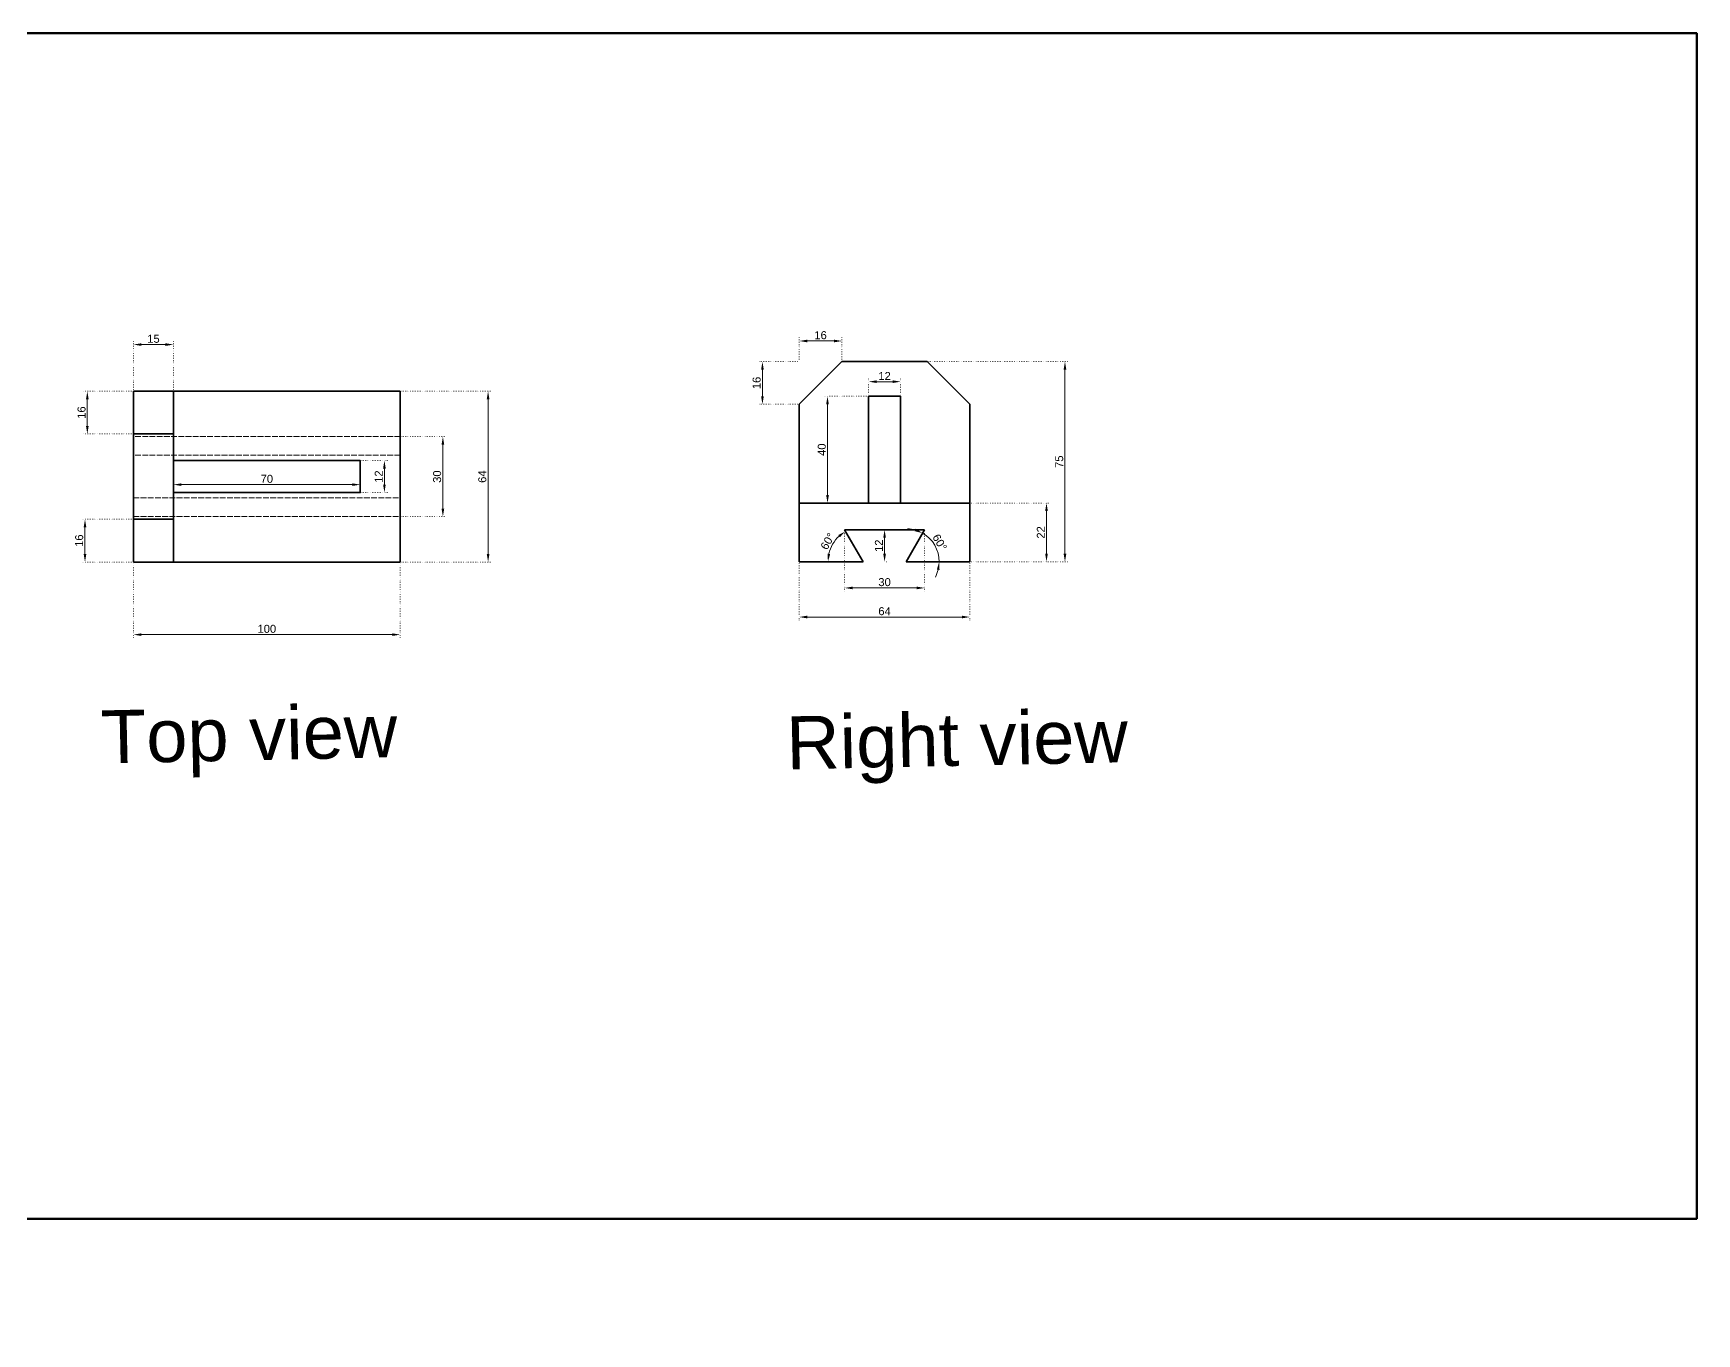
# Model space of a CAD drawing. Header units: millimetres. Extents: x 701 to 4758, y 224 to 1198.
# Drawn here: x 1362 to 1986, y 711 to 1198 of the extents above; entities that cross this region are included whole.
import ezdxf

# ---------------------------------------------------------------- set-up
doc = ezdxf.new("R2010")
doc.units = ezdxf.units.MM
doc.header["$LTSCALE"] = 0.18
doc.linetypes.add('ACAD_ISO02W100', pattern=[15, 12, -3])
doc.linetypes.add('ACAD_ISO07W100', pattern=[3, 0, -3])
doc.layers.get('0').update_dxf_attribs({"lineweight": 35})
doc.layers.add('Box', color=7, linetype='Continuous', lineweight=211)
doc.layers.add('Hidden objects', color=7, linetype='ACAD_ISO02W100', lineweight=15)
doc.styles.get("Standard").update_dxf_attribs({"font": 'arial.ttf'})
doc.dimstyles.new('ISO-25', dxfattribs={"dimtxt": 3, "dimasz": 3, "dimexe": 1.25, "dimexo": 0.625, "dimtad": 1, "dimtxsty": 'Standard', "dimcen": 2.5, "dimclrd": 3, "dimclre": 2, "dimadec": 0, "dimazin": 0, "dimtfac": 1, "dimtmove": 0, "dimatfit": 3, "dimfxl": 1, "dimlwd": 20, "dimlwe": 20, "dimarcsym": 0})

# ---------------------------------------------------------------- blocks, each defined once
blk = doc.blocks.new('*D14')
at = {"color": 2, "linetype": 'ACAD_ISO07W100', "lineweight": 20, "transparency": 16777216}
for p, q in [((1399.38, 1064), (1381.46, 1064)), ((1399.38, 1048), (1381.46, 1048))]:
    blk.add_line(p, q, dxfattribs=at)
at = {"color": 3, "linetype": 'Continuous', "lineweight": 20, "transparency": 16777216}
blk.add_line((1382.71, 1061), (1382.71, 1051), dxfattribs=at)
at = {"color": 3, "lineweight": 20, "transparency": 16777216}
for points in [[(1382.21, 1061), (1383.21, 1061), (1382.71, 1064)], [(1382.21, 1051), (1383.21, 1051), (1382.71, 1048)]]:
    blk.add_solid(points, dxfattribs=at)
at = {"layer": 'Defpoints', "color": 0, "lineweight": 20, "transparency": 16777216}
for p in [(1400, 1064), (1382.71, 1048), (1400, 1048)]:
    blk.add_point(p, dxfattribs=at)
at = {"color": 0, "transparency": 16777216, "insert": (1380.56, 1056), "char_height": 3, "attachment_point": 5, "rotation": 90}
blk.add_mtext('16', dxfattribs=at)
blk = doc.blocks.new('*D15')
at = {"color": 2, "linetype": 'ACAD_ISO07W100', "lineweight": 20, "transparency": 16777216}
for p, q in [((1399.38, 1016), (1380.58, 1016)), ((1399.38, 1000), (1380.58, 1000))]:
    blk.add_line(p, q, dxfattribs=at)
at = {"color": 3, "linetype": 'Continuous', "lineweight": 20, "transparency": 16777216}
blk.add_line((1381.83, 1013), (1381.83, 1003), dxfattribs=at)
at = {"color": 3, "lineweight": 20, "transparency": 16777216}
for points in [[(1381.33, 1013), (1382.33, 1013), (1381.83, 1016)], [(1381.33, 1003), (1382.33, 1003), (1381.83, 1000)]]:
    blk.add_solid(points, dxfattribs=at)
at = {"layer": 'Defpoints', "color": 0, "lineweight": 20, "transparency": 16777216}
for p in [(1400, 1016), (1381.83, 1000), (1400, 1000)]:
    blk.add_point(p, dxfattribs=at)
at = {"color": 0, "transparency": 16777216, "insert": (1379.67, 1008), "char_height": 3, "attachment_point": 5, "rotation": 90}
blk.add_mtext('16', dxfattribs=at)
blk = doc.blocks.new('*D16')
at = {"color": 2, "linetype": 'ACAD_ISO07W100', "lineweight": 20, "transparency": 16777216}
for p, q in [((1500.62, 1064), (1534.19, 1064)), ((1500.62, 1000), (1534.19, 1000))]:
    blk.add_line(p, q, dxfattribs=at)
at = {"color": 3, "linetype": 'Continuous', "lineweight": 20, "transparency": 16777216}
blk.add_line((1532.94, 1061), (1532.94, 1003), dxfattribs=at)
at = {"color": 3, "lineweight": 20, "transparency": 16777216}
for points in [[(1532.44, 1061), (1533.44, 1061), (1532.94, 1064)], [(1532.44, 1003), (1533.44, 1003), (1532.94, 1000)]]:
    blk.add_solid(points, dxfattribs=at)
at = {"layer": 'Defpoints', "color": 0, "lineweight": 20, "transparency": 16777216}
for p in [(1500, 1064), (1500, 1000), (1532.94, 1000)]:
    blk.add_point(p, dxfattribs=at)
at = {"color": 0, "transparency": 16777216, "insert": (1530.78, 1032), "char_height": 3, "attachment_point": 5, "rotation": 90}
blk.add_mtext('64', dxfattribs=at)
blk = doc.blocks.new('*D17')
at = {"color": 2, "linetype": 'ACAD_ISO07W100', "lineweight": 20, "transparency": 16777216}
for p, q in [((1400, 1064.62), (1400, 1082.72)), ((1415, 1064.62), (1415, 1082.72))]:
    blk.add_line(p, q, dxfattribs=at)
at = {"color": 3, "linetype": 'Continuous', "lineweight": 20, "transparency": 16777216}
blk.add_line((1403, 1081.47), (1412, 1081.47), dxfattribs=at)
at = {"color": 3, "lineweight": 20, "transparency": 16777216}
for points in [[(1403, 1081.97), (1403, 1080.97), (1400, 1081.47)], [(1412, 1081.97), (1412, 1080.97), (1415, 1081.47)]]:
    blk.add_solid(points, dxfattribs=at)
at = {"layer": 'Defpoints', "color": 0, "lineweight": 20, "transparency": 16777216}
for p in [(1415, 1081.47), (1400, 1064), (1415, 1064)]:
    blk.add_point(p, dxfattribs=at)
at = {"color": 0, "transparency": 16777216, "insert": (1407.5, 1083.63), "char_height": 3, "attachment_point": 5}
blk.add_mtext('15', dxfattribs=at)
blk = doc.blocks.new('*D19')
at = {"color": 2, "linetype": 'ACAD_ISO07W100', "lineweight": 20, "transparency": 16777216}
for p, q in [((1400, 999.38), (1400, 971.54)), ((1500, 999.38), (1500, 971.54))]:
    blk.add_line(p, q, dxfattribs=at)
at = {"color": 3, "linetype": 'Continuous', "lineweight": 20, "transparency": 16777216}
blk.add_line((1403, 972.79), (1497, 972.79), dxfattribs=at)
at = {"color": 3, "lineweight": 20, "transparency": 16777216}
for points in [[(1403, 973.29), (1403, 972.29), (1400, 972.79)], [(1497, 973.29), (1497, 972.29), (1500, 972.79)]]:
    blk.add_solid(points, dxfattribs=at)
at = {"layer": 'Defpoints', "color": 0, "lineweight": 20, "transparency": 16777216}
for p in [(1400, 1000), (1500, 1000), (1500, 972.79)]:
    blk.add_point(p, dxfattribs=at)
at = {"color": 0, "transparency": 16777216, "insert": (1450, 974.95), "char_height": 3, "attachment_point": 5}
blk.add_mtext('100', dxfattribs=at)
blk = doc.blocks.new('*D20')
at = {"color": 2, "linetype": 'ACAD_ISO07W100', "lineweight": 20, "transparency": 16777216}
for p, q in [((1485.62, 1038), (1495.33, 1038)), ((1485.62, 1026), (1495.33, 1026))]:
    blk.add_line(p, q, dxfattribs=at)
at = {"color": 3, "linetype": 'Continuous', "lineweight": 20, "transparency": 16777216}
blk.add_line((1494.08, 1035), (1494.08, 1029), dxfattribs=at)
at = {"color": 3, "lineweight": 20, "transparency": 16777216}
for points in [[(1493.58, 1035), (1494.58, 1035), (1494.08, 1038)], [(1493.58, 1029), (1494.58, 1029), (1494.08, 1026)]]:
    blk.add_solid(points, dxfattribs=at)
at = {"layer": 'Defpoints', "color": 0, "lineweight": 20, "transparency": 16777216}
for p in [(1485, 1038), (1485, 1026), (1494.08, 1026)]:
    blk.add_point(p, dxfattribs=at)
at = {"color": 0, "transparency": 16777216, "insert": (1491.95, 1032), "char_height": 3, "attachment_point": 5, "rotation": 90}
blk.add_mtext('12', dxfattribs=at)
blk = doc.blocks.new('*D23')
at = {"color": 2, "linetype": 'ACAD_ISO07W100', "lineweight": 20, "transparency": 16777216}
for p, q in [((1674.95, 1062.1), (1658.93, 1062.1)), ((1674.95, 1022.1), (1658.93, 1022.1))]:
    blk.add_line(p, q, dxfattribs=at)
at = {"color": 3, "linetype": 'Continuous', "lineweight": 20, "transparency": 16777216}
blk.add_line((1660.18, 1059.1), (1660.18, 1025.1), dxfattribs=at)
at = {"color": 3, "lineweight": 20, "transparency": 16777216}
for points in [[(1659.68, 1059.1), (1660.68, 1059.1), (1660.18, 1062.1)], [(1659.68, 1025.1), (1660.68, 1025.1), (1660.18, 1022.1)]]:
    blk.add_solid(points, dxfattribs=at)
at = {"layer": 'Defpoints', "color": 0, "lineweight": 20, "transparency": 16777216}
for p in [(1675.57, 1062.1), (1660.18, 1022.1), (1675.57, 1022.1)]:
    blk.add_point(p, dxfattribs=at)
at = {"color": 0, "transparency": 16777216, "insert": (1658.03, 1042.1), "char_height": 3, "attachment_point": 5, "rotation": 90}
blk.add_mtext('40', dxfattribs=at)
blk = doc.blocks.new('*D24')
at = {"color": 2, "linetype": 'ACAD_ISO07W100', "lineweight": 20, "transparency": 16777216}
for p, q in [((1698.2, 1075.1), (1750.44, 1075.1)), ((1698.2, 1000.1), (1750.44, 1000.1))]:
    blk.add_line(p, q, dxfattribs=at)
at = {"color": 3, "linetype": 'Continuous', "lineweight": 20, "transparency": 16777216}
blk.add_line((1749.19, 1072.1), (1749.19, 1003.1), dxfattribs=at)
at = {"color": 3, "lineweight": 20, "transparency": 16777216}
for points in [[(1748.69, 1072.1), (1749.69, 1072.1), (1749.19, 1075.1)], [(1748.69, 1003.1), (1749.69, 1003.1), (1749.19, 1000.1)]]:
    blk.add_solid(points, dxfattribs=at)
at = {"layer": 'Defpoints', "color": 0, "lineweight": 20, "transparency": 16777216}
for p in [(1697.57, 1075.1), (1697.57, 1000.1), (1749.19, 1000.1)]:
    blk.add_point(p, dxfattribs=at)
at = {"color": 0, "transparency": 16777216, "insert": (1747.04, 1037.6), "char_height": 3, "attachment_point": 5, "rotation": 90}
blk.add_mtext('75', dxfattribs=at)
blk = doc.blocks.new('*D25')
at = {"color": 2, "linetype": 'ACAD_ISO07W100', "lineweight": 20, "transparency": 16777216}
for p, q in [((1714.2, 1022.1), (1743.52, 1022.1)), ((1714.2, 1000.1), (1743.52, 1000.1))]:
    blk.add_line(p, q, dxfattribs=at)
at = {"color": 3, "linetype": 'Continuous', "lineweight": 20, "transparency": 16777216}
blk.add_line((1742.27, 1019.1), (1742.27, 1003.1), dxfattribs=at)
at = {"color": 3, "lineweight": 20, "transparency": 16777216}
for points in [[(1741.77, 1019.1), (1742.77, 1019.1), (1742.27, 1022.1)], [(1741.77, 1003.1), (1742.77, 1003.1), (1742.27, 1000.1)]]:
    blk.add_solid(points, dxfattribs=at)
at = {"layer": 'Defpoints', "color": 0, "lineweight": 20, "transparency": 16777216}
for p in [(1713.57, 1022.1), (1713.57, 1000.1), (1742.27, 1000.1)]:
    blk.add_point(p, dxfattribs=at)
at = {"color": 0, "transparency": 16777216, "insert": (1740.14, 1011.1), "char_height": 3, "attachment_point": 5, "rotation": 90}
blk.add_mtext('22', dxfattribs=at)
blk = doc.blocks.new('*D21')
at = {"color": 2, "linetype": 'ACAD_ISO07W100', "lineweight": 20, "transparency": 16777216}
for p, q in [((1649.57, 999.48), (1649.57, 978.14)), ((1713.57, 999.48), (1713.57, 978.14))]:
    blk.add_line(p, q, dxfattribs=at)
at = {"color": 3, "linetype": 'Continuous', "lineweight": 20, "transparency": 16777216}
blk.add_line((1652.57, 979.39), (1710.57, 979.39), dxfattribs=at)
at = {"color": 3, "lineweight": 20, "transparency": 16777216}
for points in [[(1652.57, 979.89), (1652.57, 978.89), (1649.57, 979.39)], [(1710.57, 979.89), (1710.57, 978.89), (1713.57, 979.39)]]:
    blk.add_solid(points, dxfattribs=at)
at = {"layer": 'Defpoints', "color": 0, "lineweight": 20, "transparency": 16777216}
for p in [(1649.57, 1000.1), (1713.57, 1000.1), (1713.57, 979.39)]:
    blk.add_point(p, dxfattribs=at)
at = {"color": 0, "transparency": 16777216, "insert": (1681.57, 981.55), "char_height": 3, "attachment_point": 5}
blk.add_mtext('64', dxfattribs=at)
blk = doc.blocks.new('*D26')
at = {"color": 3, "linetype": 'Continuous', "lineweight": 20, "transparency": 16777216}
blk.add_arc((1673.5, 1000.1), 13.16, 133.09036, 166.90964, dxfattribs=at)
at = {"color": 3, "lineweight": 20, "transparency": 16777216}
for points in [[(1664.21, 1010.12), (1664.81, 1009.31), (1666.92, 1011.5)], [(1661.18, 1003.03), (1660.19, 1003.14), (1660.34, 1000.1)]]:
    blk.add_solid(points, dxfattribs=at)
at = {"layer": 'Defpoints', "color": 0, "lineweight": 20, "transparency": 16777216}
for p in [(1666.57, 1012.1), (1663.42, 1008.56), (1649.57, 1000.1), (1673.5, 1000.1), (1673.5, 1000.1)]:
    blk.add_point(p, dxfattribs=at)
at = {"color": 0, "transparency": 16777216, "insert": (1660.24, 1007.76), "char_height": 3, "attachment_point": 5, "rotation": 60}
blk.add_mtext('60°', dxfattribs=at)
blk = doc.blocks.new('*D27')
at = {"color": 3, "linetype": 'Continuous', "lineweight": 20, "transparency": 16777216}
for start, end in [(73.90675, 87.81351), (360, 60), (332.18649, 346.09325)]:
    blk.add_arc((1689.64, 1000.1), 12.39, start, end, dxfattribs=at)
at = {"color": 3, "lineweight": 20, "transparency": 16777216}
for points in [[(1693.27, 1012.47), (1692.88, 1011.55), (1695.84, 1010.84)], [(1701.18, 997.19), (1702.17, 997.07), (1702.03, 1000.1)]]:
    blk.add_solid(points, dxfattribs=at)
at = {"layer": 'Defpoints', "color": 0, "lineweight": 20, "transparency": 16777216}
for p in [(1696.57, 1012.1), (1701.29, 1004.34), (1689.64, 1000.1), (1689.64, 1000.1), (1713.57, 1000.1)]:
    blk.add_point(p, dxfattribs=at)
at = {"color": 0, "transparency": 16777216, "insert": (1702.24, 1007.38), "char_height": 3, "attachment_point": 5, "rotation": 300}
blk.add_mtext('60°', dxfattribs=at)
blk = doc.blocks.new('*D22')
at = {"color": 2, "linetype": 'ACAD_ISO07W100', "lineweight": 20, "transparency": 16777216}
for p, q in [((1666.57, 1011.48), (1666.57, 989.04)), ((1696.57, 1011.48), (1696.57, 989.04))]:
    blk.add_line(p, q, dxfattribs=at)
at = {"color": 3, "linetype": 'Continuous', "lineweight": 20, "transparency": 16777216}
blk.add_line((1669.57, 990.29), (1693.57, 990.29), dxfattribs=at)
at = {"color": 3, "lineweight": 20, "transparency": 16777216}
for points in [[(1669.57, 990.79), (1669.57, 989.79), (1666.57, 990.29)], [(1693.57, 990.79), (1693.57, 989.79), (1696.57, 990.29)]]:
    blk.add_solid(points, dxfattribs=at)
at = {"layer": 'Defpoints', "color": 0, "lineweight": 20, "transparency": 16777216}
for p in [(1666.57, 1012.1), (1696.57, 1012.1), (1696.57, 990.29)]:
    blk.add_point(p, dxfattribs=at)
at = {"color": 0, "transparency": 16777216, "insert": (1681.57, 992.45), "char_height": 3, "attachment_point": 5}
blk.add_mtext('30', dxfattribs=at)
blk = doc.blocks.new('*D28')
at = {"color": 2, "linetype": 'ACAD_ISO07W100', "lineweight": 20, "transparency": 16777216}
for p, q in [((1649.57, 1075.73), (1649.57, 1084.07)), ((1665.57, 1075.73), (1665.57, 1084.07))]:
    blk.add_line(p, q, dxfattribs=at)
at = {"color": 3, "linetype": 'Continuous', "lineweight": 20, "transparency": 16777216}
blk.add_line((1662.57, 1082.82), (1652.57, 1082.82), dxfattribs=at)
at = {"color": 3, "lineweight": 20, "transparency": 16777216}
for points in [[(1652.57, 1083.32), (1652.57, 1082.32), (1649.57, 1082.82)], [(1662.57, 1083.32), (1662.57, 1082.32), (1665.57, 1082.82)]]:
    blk.add_solid(points, dxfattribs=at)
at = {"layer": 'Defpoints', "color": 0, "lineweight": 20, "transparency": 16777216}
for p in [(1649.57, 1082.82), (1649.57, 1075.1), (1665.57, 1075.1)]:
    blk.add_point(p, dxfattribs=at)
at = {"color": 0, "transparency": 16777216, "insert": (1657.57, 1084.98), "char_height": 3, "attachment_point": 5}
blk.add_mtext('16', dxfattribs=at)
blk = doc.blocks.new('*D29')
at = {"color": 2, "linetype": 'ACAD_ISO07W100', "lineweight": 20, "transparency": 16777216}
for p, q in [((1648.95, 1075.1), (1634.53, 1075.1)), ((1648.95, 1059.1), (1634.53, 1059.1))]:
    blk.add_line(p, q, dxfattribs=at)
at = {"color": 3, "linetype": 'Continuous', "lineweight": 20, "transparency": 16777216}
blk.add_line((1635.78, 1062.1), (1635.78, 1072.1), dxfattribs=at)
at = {"color": 3, "lineweight": 20, "transparency": 16777216}
for points in [[(1635.28, 1072.1), (1636.28, 1072.1), (1635.78, 1075.1)], [(1635.28, 1062.1), (1636.28, 1062.1), (1635.78, 1059.1)]]:
    blk.add_solid(points, dxfattribs=at)
at = {"layer": 'Defpoints', "color": 0, "lineweight": 20, "transparency": 16777216}
for p in [(1635.78, 1075.1), (1649.57, 1075.1), (1649.57, 1059.1)]:
    blk.add_point(p, dxfattribs=at)
at = {"color": 0, "transparency": 16777216, "insert": (1633.62, 1067.1), "char_height": 3, "attachment_point": 5, "rotation": 90}
blk.add_mtext('16', dxfattribs=at)
blk = doc.blocks.new('*D103')
at = {"color": 2, "linetype": 'ACAD_ISO07W100', "lineweight": 20, "transparency": 16777216}
for p, q in [((1500.62, 1047), (1517.25, 1047)), ((1500.62, 1017), (1517.25, 1017))]:
    blk.add_line(p, q, dxfattribs=at)
at = {"color": 3, "linetype": 'Continuous', "lineweight": 20, "transparency": 16777216}
blk.add_line((1516, 1020), (1516, 1044), dxfattribs=at)
at = {"color": 3, "lineweight": 20, "transparency": 16777216}
for points in [[(1515.5, 1044), (1516.5, 1044), (1516, 1047)], [(1515.5, 1020), (1516.5, 1020), (1516, 1017)]]:
    blk.add_solid(points, dxfattribs=at)
at = {"layer": 'Defpoints', "color": 0, "lineweight": 20, "transparency": 16777216}
for p in [(1500, 1047), (1516, 1047), (1500, 1017)]:
    blk.add_point(p, dxfattribs=at)
at = {"color": 0, "lineweight": 20, "transparency": 16777216, "insert": (1513.84, 1032), "char_height": 3, "attachment_point": 5, "rotation": 90}
blk.add_mtext('30', dxfattribs=at)
blk = doc.blocks.new('*D105')
at = {"color": 2, "linetype": 'ACAD_ISO07W100', "lineweight": 20, "transparency": 16777216}
for p, q in [((1675.57, 1062.73), (1675.57, 1068.83)), ((1687.57, 1062.73), (1687.57, 1068.83))]:
    blk.add_line(p, q, dxfattribs=at)
at = {"color": 3, "linetype": 'Continuous', "lineweight": 20, "transparency": 16777216}
blk.add_line((1678.57, 1067.58), (1684.57, 1067.58), dxfattribs=at)
at = {"color": 3, "lineweight": 20, "transparency": 16777216}
for points in [[(1678.57, 1068.08), (1678.57, 1067.08), (1675.57, 1067.58)], [(1684.57, 1068.08), (1684.57, 1067.08), (1687.57, 1067.58)]]:
    blk.add_solid(points, dxfattribs=at)
at = {"layer": 'Defpoints', "color": 0, "lineweight": 20, "transparency": 16777216}
for p in [(1687.57, 1067.58), (1675.57, 1062.1), (1687.57, 1062.1)]:
    blk.add_point(p, dxfattribs=at)
at = {"color": 0, "lineweight": 20, "transparency": 16777216, "insert": (1681.57, 1069.71), "char_height": 3, "attachment_point": 5}
blk.add_mtext('12', dxfattribs=at)
blk = doc.blocks.new('*D108')
at = {"color": 2, "linetype": 'ACAD_ISO07W100', "lineweight": 20, "transparency": 16777216}
for p, q in [((1682.2, 1012.1), (1682.82, 1012.1)), ((1682.2, 1000.1), (1682.82, 1000.1)), ((1424.53, 537.88), (1410.81, 537.88)), ((1424.53, 525.88), (1410.81, 525.88))]:
    blk.add_line(p, q, dxfattribs=at)
at = {"color": 3, "linetype": 'Continuous', "lineweight": 20, "transparency": 16777216}
for p, q in [((1681.57, 1009.1), (1681.57, 1003.1)), ((1412.06, 528.88), (1412.06, 534.88))]:
    blk.add_line(p, q, dxfattribs=at)
at = {"color": 3, "lineweight": 20, "transparency": 16777216}
for points in [[(1681.07, 1009.1), (1682.07, 1009.1), (1681.57, 1012.1)], [(1681.07, 1003.1), (1682.07, 1003.1), (1681.57, 1000.1)], [(1411.56, 534.88), (1412.56, 534.88), (1412.06, 537.88)], [(1411.56, 528.88), (1412.56, 528.88), (1412.06, 525.88)]]:
    blk.add_solid(points, dxfattribs=at)
at = {"layer": 'Defpoints', "color": 0, "lineweight": 20, "transparency": 16777216}
for p in [(1681.57, 1012.1), (1681.57, 1000.1), (1681.57, 1000.1), (1412.06, 537.88), (1425.15, 537.88), (1425.15, 525.88)]:
    blk.add_point(p, dxfattribs=at)
at = {"color": 0, "lineweight": 20, "transparency": 16777216, "char_height": 3, "attachment_point": 5, "rotation": 90}
for insert in [(1679.44, 1006.1), (1409.93, 531.88)]:
    blk.add_mtext('12', dxfattribs=dict(at, insert=insert))
blk = doc.blocks.new('*D109')
at = {"color": 2, "linetype": 'ACAD_ISO07W100', "lineweight": 20, "transparency": 16777216}
for p, q in [((1415, 1026.62), (1415, 1030.25)), ((1485, 1026.62), (1485, 1030.25)), ((1099.38, 1012), (1094.79, 1012)), ((1099.38, 1000), (1094.79, 1000))]:
    blk.add_line(p, q, dxfattribs=at)
at = {"color": 3, "linetype": 'Continuous', "lineweight": 20, "transparency": 16777216}
for p, q in [((1418, 1029), (1482, 1029)), ((1096.04, 1009), (1096.04, 1003))]:
    blk.add_line(p, q, dxfattribs=at)
at = {"color": 3, "lineweight": 20, "transparency": 16777216}
for points in [[(1418, 1029.5), (1418, 1028.5), (1415, 1029)], [(1482, 1029.5), (1482, 1028.5), (1485, 1029)], [(1095.54, 1009), (1096.54, 1009), (1096.04, 1012)], [(1095.54, 1003), (1096.54, 1003), (1096.04, 1000)]]:
    blk.add_solid(points, dxfattribs=at)
at = {"layer": 'Defpoints', "color": 0, "lineweight": 20, "transparency": 16777216}
for p in [(1485, 1029), (1415, 1026), (1485, 1026), (1100, 1012), (1096.04, 1000), (1100, 1000)]:
    blk.add_point(p, dxfattribs=at)
at = {"color": 0, "lineweight": 20, "transparency": 16777216, "insert": (1450, 1031.16), "char_height": 3, "attachment_point": 5}
blk.add_mtext('70', dxfattribs=at)
at = {"color": 0, "lineweight": 20, "transparency": 16777216, "insert": (1093.91, 1006), "char_height": 3, "attachment_point": 5, "rotation": 90}
blk.add_mtext('12', dxfattribs=at)

msp = doc.modelspace()

# ---------------------------------------------------------------- linework, layer by layer
for p, q in [((1649.573, 1059.105), (1665.573, 1075.105)), ((1665.573, 1075.105), (1697.573, 1075.105)), ((1697.573, 1075.105), (1713.573, 1059.105)), ((1500, 1064), (1400, 1064)), ((1400, 1064), (1400, 1000)), ((1415, 1064), (1415, 1000)), ((1500, 1000), (1500, 1064)), ((1649.573, 1000.105), (1649.573, 1059.105)), ((1713.573, 1059.105), (1713.573, 1000.105)), ((1400, 1048), (1415, 1048)), ((1713.573, 1022.105), (1649.573, 1022.105)), ((1400, 1016), (1415, 1016)), ((1696.573, 1012.105), (1666.573, 1012.105)), ((1673.501, 1000.105), (1666.573, 1012.105)), ((1689.645, 1000.105), (1696.573, 1012.105)), ((1400, 1000), (1500, 1000)), ((1400, 1000), (1415, 1000)), ((1673.501, 1000.105), (1649.573, 1000.105)), ((1713.573, 1000.105), (1689.645, 1000.105))]:
    msp.add_line(p, q)
at = {"lineweight": 50}
msp.add_lwpolyline([(700.991, 1198.122), (1986.012, 1198.122), (1986.012, 753.948), (700.991, 753.948)], close=True, dxfattribs=at)
for points in [[(1681.573, 1022.105), (1675.573, 1022.105), (1675.573, 1062.105), (1681.573, 1062.105)], [(1681.573, 1022.105), (1687.573, 1022.105), (1687.573, 1062.105), (1681.573, 1062.105)], [(1485, 1032), (1485, 1038), (1415, 1038), (1415, 1032)], [(1485, 1032), (1485, 1038), (1415, 1038), (1415, 1032)], [(1485, 1032), (1485, 1038), (1415, 1038), (1415, 1032)], [(1485, 1032), (1485, 1026), (1415, 1026), (1415, 1032)]]:
    msp.add_lwpolyline(points)
at = {"layer": 'Hidden objects'}
for p, q in [((1500, 1047), (1400, 1047)), ((1500, 1040), (1400, 1040)), ((1400, 1024), (1500, 1024)), ((1400, 1017), (1500, 1017))]:
    msp.add_line(p, q, dxfattribs=at)

# ---------------------------------------------------------------- texts
at = {"layer": 'Box', "lineweight": 50}
for s, p in [('Top view', (1388.03, 924.505)), ('Right view', (1644.913, 922.248))]:
    msp.add_text(s, height=19.8761, rotation=1.237377, dxfattribs=at).set_placement(p)

# ---------------------------------------------------------------- dimensions: what is measured, and where the dimension line sits
for base, p1, p2, picture, middle in [((1415, 1081.474), (1400, 1064), (1415, 1064), '*D17', (1407.5, 1083.631)), ((1649.573, 1082.819), (1665.573, 1075.105), (1649.573, 1075.105), '*D28', (1657.573, 1084.975)), ((1696.573, 990.293), (1666.573, 1012.105), (1696.573, 1012.105), '*D22', (1681.573, 992.451)), ((1500, 972.795), (1400, 1000), (1500, 1000), '*D19', (1450, 974.951)), ((1713.573, 979.39), (1649.573, 1000.105), (1713.573, 1000.105), '*D21', (1681.573, 981.546))]:
    dim = msp.add_linear_dim(base=base, p1=p1, p2=p2, dimstyle='ISO-25')
    dim.commit()
    dim.dimension.update_dxf_attribs({"geometry": picture, "text_midpoint": middle})
for base, p1, p2, picture, middle in [((1635.778, 1075.105), (1649.573, 1059.105), (1649.573, 1075.105), '*D29', (1633.622, 1067.105)), ((1749.186, 1000.105), (1697.573, 1075.105), (1697.573, 1000.105), '*D24', (1747.035, 1037.605)), ((1382.714, 1048), (1400, 1064), (1400, 1048), '*D14', (1380.557, 1056)), ((1532.94, 1000), (1500, 1064), (1500, 1000), '*D16', (1530.783, 1032)), ((1742.269, 1000.105), (1713.573, 1022.105), (1713.573, 1000.105), '*D25', (1740.138, 1011.105)), ((1381.828, 1000), (1400, 1016), (1400, 1000), '*D15', (1379.671, 1008))]:
    dim = msp.add_linear_dim(base=base, p1=p1, p2=p2, angle=90, dimstyle='ISO-25')
    dim.commit()
    dim.dimension.update_dxf_attribs({"geometry": picture, "text_midpoint": middle})
at = {"lineweight": 20}
for base, p1, p2, picture, middle in [((1687.573, 1067.578), (1675.573, 1062.105), (1687.573, 1062.105), '*D105', (1681.573, 1069.709)), ((1485, 1029), (1415, 1026), (1485, 1026), '*D109', (1450, 1031.157))]:
    dim = msp.add_linear_dim(base=base, p1=p1, p2=p2, dimstyle='ISO-25', dxfattribs=at)
    dim.commit()
    dim.dimension.update_dxf_attribs({"geometry": picture, "text_midpoint": middle})
for base, p1, p2, picture, middle in [((1660.182, 1022.105), (1675.573, 1062.105), (1675.573, 1022.105), '*D23', (1660.182, 1042.105)), ((1494.085, 1026), (1485, 1038), (1485, 1026), '*D20', (1494.085, 1032))]:
    dim = msp.add_linear_dim(base=base, p1=p1, p2=p2, angle=90, dimstyle='ISO-25')
    dim.commit()
    dim.dimension.update_dxf_attribs({"geometry": picture, "text_midpoint": middle, "dimtype": 160})
for base, p1, p2, picture, middle in [((1515.999, 1047), (1500, 1017), (1500, 1047), '*D103', (1513.842, 1032)), ((1096.038, 1000), (1100, 1012), (1100, 1000), '*D109', (1093.907, 1006)), ((1412.064, 537.878), (1425.15, 525.878), (1425.15, 537.878), '*D108', (1409.933, 531.878)), ((1681.573, 1000.105), (1681.573, 1012.105), (1681.573, 1000.105), '*D108', (1679.442, 1006.105))]:
    dim = msp.add_linear_dim(base=base, p1=p1, p2=p2, angle=90, dimstyle='ISO-25', dxfattribs=at)
    dim.commit()
    dim.dimension.update_dxf_attribs({"geometry": picture, "text_midpoint": middle})
for base, line1, line2, picture, middle in [((1663.42, 1008.564), ((1673.501, 1000.105), (1649.573, 1000.105)), ((1673.501, 1000.105), (1666.573, 1012.105)), '*D26', (1660.237, 1007.763)), ((1701.288, 1004.343), ((1713.573, 1000.105), (1689.645, 1000.105)), ((1689.645, 1000.105), (1696.573, 1012.105)), '*D27', (1702.243, 1007.378))]:
    dim = msp.add_angular_dim_2l(base=base, line1=line1, line2=line2, dimstyle='ISO-25')
    dim.commit()
    dim.dimension.update_dxf_attribs({"geometry": picture, "text_midpoint": middle})

doc.saveas('drawing.dxf')
